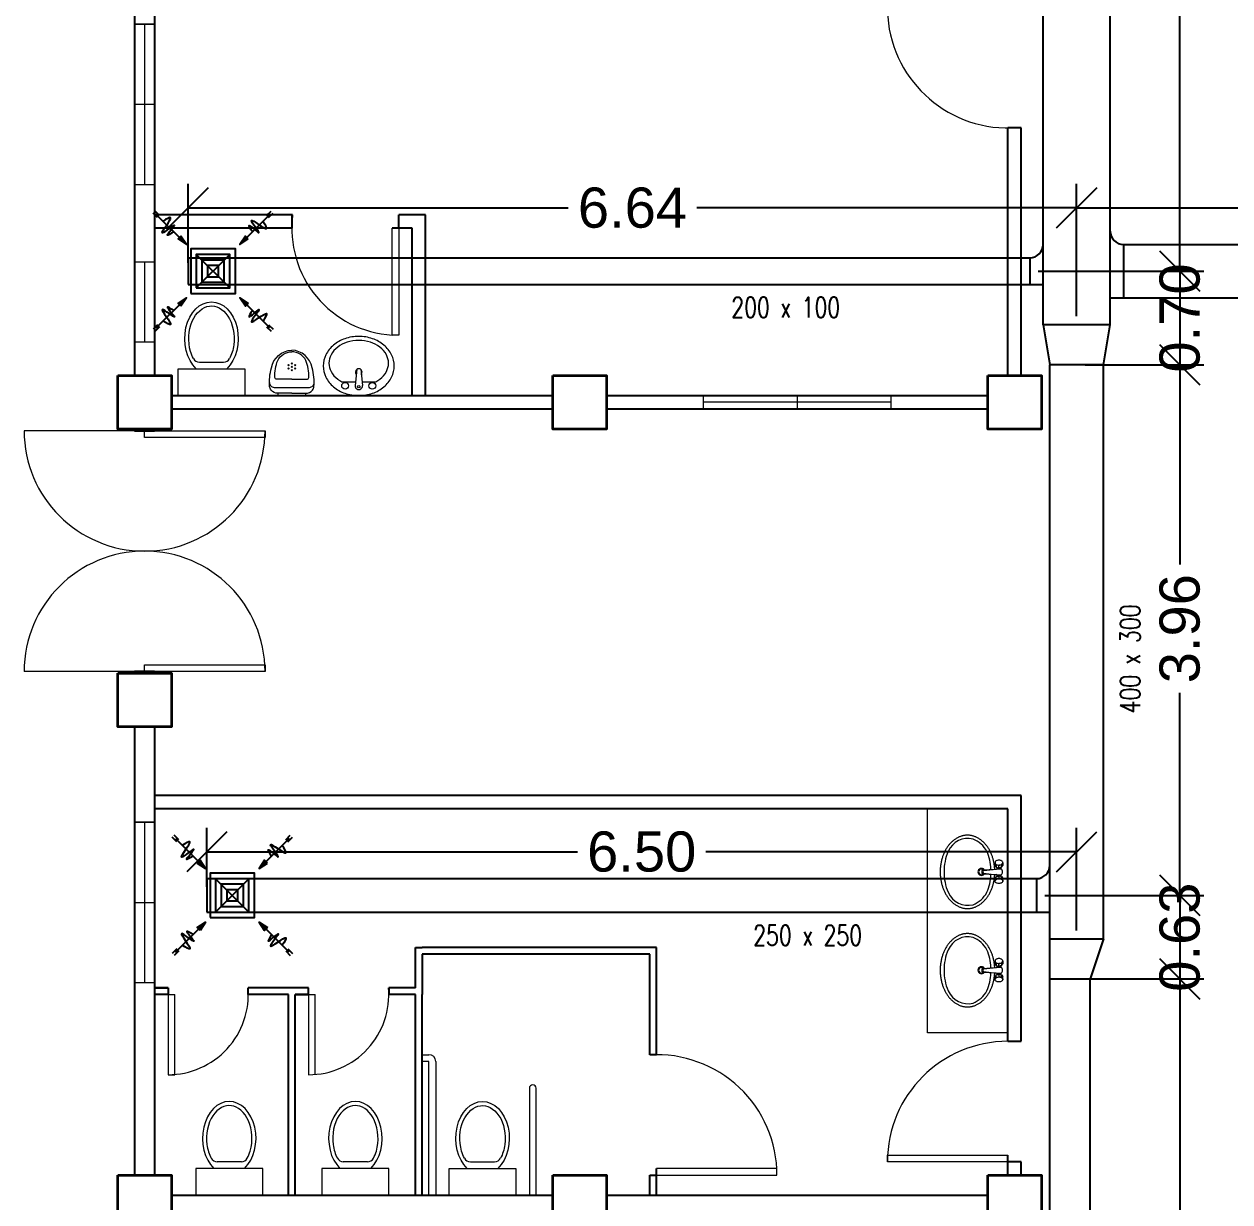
# Model space of a CAD drawing. Header units: millimetres. Extents: x 3 to 434, y 1 to 233.
# Drawn here: x 141.57 to 150.58, y 123.3 to 132.1 of the extents above; entities that cross this region are included whole.
import ezdxf

# ---------------------------------------------------------------- set-up
doc = ezdxf.new("R2010")
doc.units = ezdxf.units.MM
doc.header["$MEASUREMENT"] = 0
doc.linetypes.add('HIDDEN2', pattern=[0.1875, 0.125, -0.0625])
for name, color, linetype in [('AIR', 7, 'Continuous'), ('AIR-00', 8, 'Continuous'), ('AIR-03', 30, 'Continuous'), ('dimen', 7, 'Continuous'), ('ducting label', 7, 'Continuous'), ('exhaust', 1, 'Continuous')]:
    doc.layers.add(name, color=color, linetype=linetype)
doc.styles.add('Arch-Dim', font='simplex.shx', dxfattribs={"width": 0.75})
doc.styles.get("Standard").update_dxf_attribs({"font": 'arial.ttf'})
doc.dimstyles.new('Copy of dimension', dxfattribs={"dimtxt": 0.3, "dimasz": 0.3, "dimexe": 0.18, "dimexo": 0.0625, "dimgap": 0.09, "dimtad": 0, "dimzin": 0, "dimdsep": 46, "dimtxsty": 'Standard', "dimblk": 'OBLIQUE', "dimcen": 0.09, "dimclrd": 256, "dimclre": 256, "dimclrt": 256, "dimadec": 0, "dimazin": 0, "dimtfac": 1, "dimtofl": 0, "dimtmove": 0, "dimatfit": 3, "dimldrblk": 'OBLIQUE', "dimfxl": 1, "dimtolj": 1, "dimtzin": 0, "dimarcsym": 0})

# ---------------------------------------------------------------- blocks, each defined once
blk = doc.blocks.new('GRILL-C-IN')
at = {"layer": 'AIR-00', "ltscale": 3}
for p, q in [((-0.623, 0.601), (-0.674, 0.651)), ((-0.601, 0.623), (-0.651, 0.674)), ((-0.637, 0.637), (-0.3, 0.3)), ((0.637, 0.637), (0.3, 0.3)), ((0.601, 0.623), (0.651, 0.674)), ((0.623, 0.601), (0.674, 0.651)), ((-0.637, -0.637), (-0.3, -0.3)), ((0.637, -0.637), (0.3, -0.3)), ((-0.623, -0.601), (-0.674, -0.651)), ((-0.601, -0.623), (-0.651, -0.674)), ((0.601, -0.623), (0.651, -0.674)), ((0.623, -0.601), (0.674, -0.651))]:
    blk.add_line(p, q, dxfattribs=at)
at = {"layer": 'AIR-00', "color": 50}
for p, q in [((-0.188, 0.187), (0.187, -0.188)), ((0.187, 0.187), (-0.188, -0.188))]:
    blk.add_line(p, q, dxfattribs=at)
at = {"layer": 'AIR-00', "ltscale": 3}
for points in [[(-0.362, 0.393), (-0.393, 0.362), (-0.3, 0.3)], [(0.393, 0.362), (0.362, 0.393), (0.3, 0.3)], [(-0.362, -0.393), (-0.393, -0.362), (-0.3, -0.3)], [(0.393, -0.362), (0.362, -0.393), (0.3, -0.3)]]:
    blk.add_lwpolyline(points, close=True, dxfattribs=at)
at = {"layer": 'AIR-00', "color": 50}
for points in [[(-0.188, -0.188), (0.187, -0.188), (0.187, 0.187), (-0.188, 0.187)], [(-0.125, -0.125), (0.125, -0.125), (0.125, 0.125), (-0.125, 0.125)], [(-0.062, -0.062), (0.062, -0.062), (0.062, 0.062), (-0.062, 0.062)]]:
    blk.add_lwpolyline(points, close=True, dxfattribs=at)
at = {"layer": 'AIR-00', "ltscale": 3}
for points in [[(-0.441, 0.441), (-0.512, 0.404), (-0.432, 0.514), (-0.568, 0.43), (-0.477, 0.6), (-0.561, 0.561)], [(0.441, 0.441), (0.404, 0.512), (0.514, 0.432), (0.43, 0.568), (0.6, 0.477), (0.561, 0.561)], [(-0.441, -0.441), (-0.512, -0.404), (-0.432, -0.514), (-0.568, -0.43), (-0.477, -0.6), (-0.561, -0.561)], [(0.441, -0.441), (0.404, -0.512), (0.514, -0.432), (0.43, -0.568), (0.6, -0.477), (0.561, -0.561)]]:
    blk.add_spline(points, degree=3, dxfattribs=at)
for points in [[(-0.3, 0.3), (-0.362, 0.393), (-0.393, 0.362)], [(0.3, 0.3), (0.393, 0.362), (0.362, 0.393)], [(-0.3, -0.3), (-0.362, -0.393), (-0.393, -0.362)], [(0.3, -0.3), (0.393, -0.362), (0.362, -0.393)]]:
    blk.add_solid(points, dxfattribs=at)
at = {"layer": 'AIR-03', "color": 6}
blk.add_lwpolyline([(-0.25, -0.25), (0.25, -0.25), (0.25, 0.25), (-0.25, 0.25)], close=True, dxfattribs=at)
blk = doc.blocks.new('_Oblique')
at = {"color": 0, "linetype": 'ByBlock', "lineweight": -2}
blk.add_line((-0.5, -0.5), (0.5, 0.5), dxfattribs=at)
blk = doc.blocks.new('*D11')
at = {"layer": 'Defpoints', "color": 0, "transparency": 16777216}
for p in [(149.0846, 140.6448), (149.0846, 130.2501), (150.2056, 130.2501)]:
    blk.add_point(p, dxfattribs=at)
at = {"layer": 'dimen', "lineweight": -2, "transparency": 16777216}
for p, q in [((149.1471, 140.6448), (150.3856, 140.6448)), ((150.2056, 140.6448), (150.2056, 136.0298)), ((150.2056, 130.2501), (150.2056, 134.8651)), ((149.1471, 130.2501), (150.3856, 130.2501))]:
    blk.add_line(p, q, dxfattribs=at)
at = {"layer": 'dimen', "lineweight": -2, "transparency": 16777216, "xscale": 0.3, "yscale": 0.3, "zscale": 0.3}
for p, rotation in [((150.2056, 140.6448), 90), ((150.2056, 130.2501), 270)]:
    blk.add_blockref('_Oblique', p, dxfattribs=dict(at, rotation=rotation))
at = {"layer": 'dimen', "transparency": 16777216, "insert": (150.2056, 135.4474), "char_height": 0.3, "attachment_point": 5, "rotation": 90}
blk.add_mtext('\\A1;10.39', dxfattribs=at)
blk = doc.blocks.new('*D12')
at = {"layer": 'Defpoints', "color": 0, "transparency": 16777216}
for p in [(149.0846, 130.2501), (149.4346, 129.5501), (150.2056, 129.5501)]:
    blk.add_point(p, dxfattribs=at)
at = {"layer": 'dimen', "lineweight": -2, "transparency": 16777216}
for p, q in [((149.1471, 130.2501), (150.3856, 130.2501)), ((150.2056, 130.2501), (150.2056, 129.5501)), ((149.4971, 129.5501), (150.3856, 129.5501))]:
    blk.add_line(p, q, dxfattribs=at)
at = {"layer": 'dimen', "lineweight": -2, "transparency": 16777216, "xscale": 0.3, "yscale": 0.3, "zscale": 0.3}
for p, rotation in [((150.2056, 130.2501), 90), ((150.2056, 129.5501), 270)]:
    blk.add_blockref('_Oblique', p, dxfattribs=dict(at, rotation=rotation))
at = {"layer": 'dimen', "transparency": 16777216, "insert": (150.2056, 129.9001), "char_height": 0.3, "attachment_point": 5, "rotation": 90}
blk.add_mtext('\\A1;0.70', dxfattribs=at)
blk = doc.blocks.new('*D13')
at = {"layer": 'Defpoints', "color": 0, "transparency": 16777216}
for p in [(149.4346, 129.5501), (149.1346, 125.5861), (150.2056, 125.5861)]:
    blk.add_point(p, dxfattribs=at)
at = {"layer": 'dimen', "lineweight": -2, "transparency": 16777216}
for p, q in [((149.4971, 129.5501), (150.3856, 129.5501)), ((150.2056, 129.5501), (150.2056, 128.0579)), ((150.2056, 125.5861), (150.2056, 127.0991)), ((149.1971, 125.5861), (150.3856, 125.5861))]:
    blk.add_line(p, q, dxfattribs=at)
at = {"layer": 'dimen', "lineweight": -2, "transparency": 16777216, "xscale": 0.3, "yscale": 0.3, "zscale": 0.3}
for p, rotation in [((150.2056, 129.5501), 90), ((150.2056, 125.5861), 270)]:
    blk.add_blockref('_Oblique', p, dxfattribs=dict(at, rotation=rotation))
at = {"layer": 'dimen', "transparency": 16777216, "insert": (150.2056, 127.5785), "char_height": 0.3, "attachment_point": 5, "rotation": 90}
blk.add_mtext('\\A1;3.96', dxfattribs=at)
blk = doc.blocks.new('*D14')
at = {"layer": 'Defpoints', "color": 0, "transparency": 16777216}
for p in [(149.1346, 125.5861), (149.3846, 124.9611), (150.2056, 124.9611)]:
    blk.add_point(p, dxfattribs=at)
at = {"layer": 'dimen', "lineweight": -2, "transparency": 16777216}
for p, q in [((149.1971, 125.5861), (150.3856, 125.5861)), ((150.2056, 125.5861), (150.2056, 124.9611)), ((149.4471, 124.9611), (150.3856, 124.9611))]:
    blk.add_line(p, q, dxfattribs=at)
at = {"layer": 'dimen', "lineweight": -2, "transparency": 16777216, "xscale": 0.3, "yscale": 0.3, "zscale": 0.3}
for p, rotation in [((150.2056, 125.5861), 90), ((150.2056, 124.9611), 270)]:
    blk.add_blockref('_Oblique', p, dxfattribs=dict(at, rotation=rotation))
at = {"layer": 'dimen', "transparency": 16777216, "insert": (150.2056, 125.2736), "char_height": 0.3, "attachment_point": 5, "rotation": 90}
blk.add_mtext('\\A1;0.63', dxfattribs=at)
blk = doc.blocks.new('*D15')
at = {"layer": 'Defpoints', "color": 0, "transparency": 16777216}
for p in [(149.3846, 124.9611), (149.1346, 116.3857), (150.2056, 116.3857)]:
    blk.add_point(p, dxfattribs=at)
at = {"layer": 'dimen', "lineweight": -2, "transparency": 16777216}
for p, q in [((149.4471, 124.9611), (150.3856, 124.9611)), ((150.2056, 124.9611), (150.2056, 121.1535)), ((150.2056, 116.3857), (150.2056, 120.1932)), ((149.1971, 116.3857), (150.3856, 116.3857))]:
    blk.add_line(p, q, dxfattribs=at)
at = {"layer": 'dimen', "lineweight": -2, "transparency": 16777216, "xscale": 0.3, "yscale": 0.3, "zscale": 0.3}
for p, rotation in [((150.2056, 124.9611), 90), ((150.2056, 116.3857), 270)]:
    blk.add_blockref('_Oblique', p, dxfattribs=dict(at, rotation=rotation))
at = {"layer": 'dimen', "transparency": 16777216, "insert": (150.2056, 120.6734), "char_height": 0.3, "attachment_point": 5, "rotation": 90}
blk.add_mtext('\\A1;8.58', dxfattribs=at)
blk = doc.blocks.new('*D23')
at = {"layer": 'Defpoints', "color": 0, "transparency": 16777216}
for p in [(142.9355, 125.9115), (142.9355, 125.5861), (149.4346, 125.2611)]:
    blk.add_point(p, dxfattribs=at)
at = {"layer": 'dimen', "lineweight": -2, "transparency": 16777216}
for p, q in [((142.9355, 125.6486), (142.9355, 126.0915)), ((149.4346, 125.3236), (149.4346, 126.0915)), ((142.9355, 125.9115), (145.7051, 125.9115)), ((149.4346, 125.9115), (146.665, 125.9115))]:
    blk.add_line(p, q, dxfattribs=at)
at = {"layer": 'dimen', "lineweight": -2, "transparency": 16777216, "xscale": 0.3, "yscale": 0.3, "zscale": 0.3, "rotation": 180}
blk.add_blockref('_Oblique', (142.9355, 125.9115), dxfattribs=at)
at = {"layer": 'dimen', "lineweight": -2, "transparency": 16777216, "xscale": 0.3, "yscale": 0.3, "zscale": 0.3}
blk.add_blockref('_Oblique', (149.4346, 125.9115), dxfattribs=at)
at = {"layer": 'dimen', "transparency": 16777216, "insert": (146.185, 125.9115), "char_height": 0.3, "attachment_point": 5}
blk.add_mtext('\\A1;6.50', dxfattribs=at)
blk = doc.blocks.new('*D24')
at = {"layer": 'Defpoints', "color": 0, "transparency": 16777216}
for p in [(142.7971, 130.7227), (142.7971, 130.2501), (149.4346, 129.8501)]:
    blk.add_point(p, dxfattribs=at)
at = {"layer": 'dimen', "lineweight": -2, "transparency": 16777216}
for p, q in [((142.7971, 130.3126), (142.7971, 130.9027)), ((149.4346, 129.9126), (149.4346, 130.9027)), ((142.7971, 130.7227), (145.636, 130.7227)), ((149.4346, 130.7227), (146.5957, 130.7227))]:
    blk.add_line(p, q, dxfattribs=at)
at = {"layer": 'dimen', "lineweight": -2, "transparency": 16777216, "xscale": 0.3, "yscale": 0.3, "zscale": 0.3, "rotation": 180}
blk.add_blockref('_Oblique', (142.7971, 130.7227), dxfattribs=at)
at = {"layer": 'dimen', "lineweight": -2, "transparency": 16777216, "xscale": 0.3, "yscale": 0.3, "zscale": 0.3}
blk.add_blockref('_Oblique', (149.4346, 130.7227), dxfattribs=at)
at = {"layer": 'dimen', "transparency": 16777216, "insert": (146.1159, 130.7227), "char_height": 0.3, "attachment_point": 5}
blk.add_mtext('\\A1;6.64', dxfattribs=at)
blk = doc.blocks.new('*D25')
at = {"layer": 'Defpoints', "color": 0, "transparency": 16777216}
for p in [(167.0935, 130.7227), (167.0935, 130.5501), (149.4346, 129.8501)]:
    blk.add_point(p, dxfattribs=at)
at = {"layer": 'dimen', "lineweight": -2, "transparency": 16777216}
for p, q in [((149.4346, 129.9126), (149.4346, 130.9027)), ((167.0935, 130.6126), (167.0935, 130.9027)), ((149.4346, 130.7227), (157.6821, 130.7227)), ((167.0935, 130.7227), (158.846, 130.7227))]:
    blk.add_line(p, q, dxfattribs=at)
at = {"layer": 'dimen', "lineweight": -2, "transparency": 16777216, "xscale": 0.3, "yscale": 0.3, "zscale": 0.3, "rotation": 180}
blk.add_blockref('_Oblique', (149.4346, 130.7227), dxfattribs=at)
at = {"layer": 'dimen', "lineweight": -2, "transparency": 16777216, "xscale": 0.3, "yscale": 0.3, "zscale": 0.3}
blk.add_blockref('_Oblique', (167.0935, 130.7227), dxfattribs=at)
at = {"layer": 'dimen', "transparency": 16777216, "insert": (158.264, 130.7227), "char_height": 0.3, "attachment_point": 5}
blk.add_mtext('\\A1;17.66', dxfattribs=at)

msp = doc.modelspace()

# ---------------------------------------------------------------- linework, layer by layer
at = {"color": 8, "lineweight": 25}
for p, q in [((142.3958, 135.0706), (142.3958, 129.4706)), ((142.5458, 135.0706), (142.5458, 129.4706)), ((148.9208, 129.4706), (148.9208, 131.3206)), ((149.0208, 131.3206), (148.9208, 131.3206)), ((149.0208, 129.4706), (149.0208, 131.3206)), ((143.5771, 130.6706), (142.5458, 130.6706)), ((143.5708, 130.6706), (143.5708, 130.5706)), ((144.5696, 130.6706), (144.3708, 130.6706)), ((144.3708, 130.5706), (144.3708, 130.6706)), ((144.5708, 129.3206), (144.5696, 130.6706)), ((143.5708, 130.5706), (142.5458, 130.5706)), ((144.4708, 130.5706), (144.3208, 130.5706)), ((144.4708, 130.5706), (144.3708, 130.5706)), ((144.4708, 129.3206), (144.4708, 130.5706)), ((142.6708, 129.3206), (145.5208, 129.3206)), ((145.9208, 129.3206), (148.7708, 129.3206)), ((142.6708, 129.2206), (145.5208, 129.2206)), ((145.9208, 129.2206), (148.7708, 129.2206)), ((142.3958, 129.0706), (142.3958, 129.0581)), ((142.3958, 129.0581), (142.5458, 129.0581)), ((142.5458, 129.0706), (142.5458, 129.0581)), ((142.5458, 127.2581), (142.3958, 127.2581)), ((142.3958, 127.2456), (142.3958, 127.2581)), ((142.5458, 127.2456), (142.5458, 127.2581)), ((142.3958, 126.8456), (142.3958, 123.4956)), ((142.5458, 126.8456), (142.3958, 126.8456)), ((142.5458, 126.8456), (142.5458, 123.4956)), ((149.0208, 126.3331), (142.5458, 126.3331)), ((149.0208, 124.4956), (149.0208, 126.3331)), ((148.9208, 126.2331), (142.5458, 126.2331)), ((148.9208, 124.4956), (148.9208, 126.2331)), ((144.4958, 124.8956), (144.4958, 125.1956)), ((144.4958, 125.1956), (144.5458, 125.1956)), ((146.2958, 125.1956), (144.5458, 125.1956)), ((146.2458, 125.1456), (144.5458, 125.1456)), ((144.5458, 125.1456), (144.5458, 124.8456)), ((146.2458, 124.3942), (146.2458, 125.1456)), ((146.2958, 124.3956), (146.2958, 125.1956)), ((142.6458, 124.8956), (142.5458, 124.8956)), ((142.5458, 124.8956), (142.6458, 124.8956)), ((142.6458, 124.8956), (142.6458, 124.8456)), ((143.5458, 124.8956), (143.2458, 124.8956)), ((143.2458, 124.8456), (143.2458, 124.8956)), ((143.6958, 124.8956), (143.5458, 124.8956)), ((143.6958, 124.8456), (143.6958, 124.8956)), ((144.4958, 124.8956), (144.2958, 124.8956)), ((144.2958, 124.8956), (144.2958, 124.8456)), ((142.6458, 124.8456), (142.5458, 124.8456)), ((143.5458, 124.8456), (143.2437, 124.8456)), ((143.5458, 123.3456), (143.5458, 124.8456)), ((143.5958, 123.3456), (143.5958, 124.8456)), ((143.6958, 124.8456), (143.5958, 124.8456)), ((143.5958, 124.8456), (143.6958, 124.8456)), ((144.4958, 124.8456), (144.2958, 124.8456)), ((144.4958, 123.3456), (144.4958, 124.8456)), ((144.5458, 123.3456), (144.5458, 124.8456)), ((148.9208, 124.4956), (149.0208, 124.4956)), ((146.2958, 124.3956), (146.2458, 124.3956)), ((148.9208, 123.4956), (148.9208, 123.6456)), ((146.2958, 123.3456), (146.2958, 123.5456)), ((149.0208, 123.5956), (148.9208, 123.5956)), ((149.0208, 123.4956), (149.0208, 123.5956)), ((146.2458, 123.3456), (146.2458, 123.4956)), ((146.2458, 123.4956), (146.2958, 123.4956)), ((142.6708, 123.3456), (145.5208, 123.3456)), ((143.5958, 123.3456), (144.4958, 123.3456)), ((143.5958, 123.3456), (144.4958, 123.3456)), ((145.9208, 123.3456), (148.7708, 123.3456))]:
    msp.add_line(p, q, dxfattribs=at)
at = {"color": 8, "lineweight": 9}
for p, q in [((142.5458, 132.0956), (142.3958, 132.0956)), ((142.4708, 132.0956), (142.4708, 130.8956)), ((142.5458, 131.4956), (142.5458, 132.0956)), ((142.5458, 131.4956), (142.3958, 131.4956)), ((142.5458, 131.4956), (142.5458, 130.8956)), ((142.5458, 130.8956), (142.3958, 130.8956)), ((142.3958, 129.7206), (142.3958, 130.3206)), ((142.3958, 130.3206), (142.5458, 130.3206)), ((142.4708, 130.3206), (142.4708, 129.7206)), ((142.5458, 129.7206), (142.3958, 129.7206)), ((142.8802, 129.5706), (143.0612, 129.5706)), ((142.7208, 129.3206), (142.7208, 129.5206)), ((142.7208, 129.5206), (143.2208, 129.5206)), ((143.2208, 129.5206), (143.2208, 129.3206)), ((144.0563, 129.5184), (144.043, 129.3966)), ((144.0853, 129.5184), (144.0986, 129.3966)), ((143.4388, 129.3819), (143.7028, 129.3819)), ((143.2208, 129.3206), (142.7208, 129.3206)), ((146.6458, 129.2206), (146.6458, 129.3206)), ((147.3458, 129.3206), (148.0458, 129.3206)), ((147.3458, 129.3206), (147.3458, 129.2206)), ((148.0458, 129.3206), (148.0458, 129.2206)), ((148.0458, 129.2706), (146.6458, 129.2706)), ((148.0458, 129.2206), (146.6458, 129.2206)), ((142.5458, 126.1331), (142.3958, 126.1331)), ((142.4708, 126.1331), (142.4708, 124.9331)), ((148.7387, 125.7714), (148.7294, 125.7756)), ((148.7299, 125.7758), (148.8297, 125.7819)), ((148.7394, 125.7716), (148.8351, 125.7825)), ((148.8246, 125.8302), (148.8246, 125.8089)), ((148.8331, 125.8144), (148.8246, 125.8271)), ((148.8331, 125.7962), (148.8246, 125.8089)), ((148.8331, 125.8144), (148.8536, 125.8107)), ((148.8331, 125.8144), (148.8331, 125.7962)), ((148.8331, 125.7962), (148.8536, 125.7925)), ((148.8351, 125.7825), (148.8706, 125.7838)), ((148.8396, 125.7933), (148.8396, 125.7898)), ((148.8741, 125.8144), (148.8536, 125.8107)), ((148.8536, 125.7925), (148.8536, 125.8107)), ((148.8741, 125.7962), (148.8536, 125.7925)), ((148.8676, 125.7933), (148.8676, 125.7898)), ((148.8741, 125.8144), (148.8826, 125.8271)), ((148.8741, 125.8144), (148.8741, 125.7962)), ((148.8741, 125.7962), (148.8826, 125.8089)), ((148.8826, 125.8302), (148.8826, 125.8089)), ((148.7387, 125.7516), (148.7294, 125.7474)), ((148.7299, 125.7472), (148.8297, 125.7411)), ((148.7394, 125.7514), (148.8351, 125.7405)), ((148.8331, 125.7268), (148.8246, 125.7141)), ((148.8246, 125.6928), (148.8246, 125.7141)), ((148.8331, 125.7086), (148.8246, 125.6959)), ((148.8331, 125.7268), (148.8536, 125.7305)), ((148.8331, 125.7086), (148.8331, 125.7268)), ((148.8331, 125.7086), (148.8536, 125.7123)), ((148.8351, 125.7405), (148.8706, 125.7392)), ((148.8396, 125.7297), (148.8396, 125.7332)), ((148.8536, 125.7305), (148.8536, 125.7123)), ((148.8741, 125.7268), (148.8536, 125.7305)), ((148.8741, 125.7086), (148.8536, 125.7123)), ((148.8676, 125.7297), (148.8676, 125.7332)), ((148.8741, 125.7268), (148.8826, 125.7141)), ((148.8741, 125.7086), (148.8741, 125.7268)), ((148.8741, 125.7086), (148.8826, 125.6959)), ((148.8826, 125.6928), (148.8826, 125.7141)), ((142.3958, 125.5331), (142.5458, 125.5331)), ((148.7299, 125.0407), (148.8297, 125.0468)), ((148.7394, 125.0365), (148.8351, 125.0474)), ((148.8246, 125.0951), (148.8246, 125.0739)), ((148.8331, 125.0793), (148.8246, 125.092)), ((148.8331, 125.0612), (148.8246, 125.0739)), ((148.8331, 125.0793), (148.8536, 125.0756)), ((148.8331, 125.0793), (148.8331, 125.0612)), ((148.8331, 125.0612), (148.8536, 125.0574)), ((148.8351, 125.0474), (148.8706, 125.0487)), ((148.8396, 125.0582), (148.8396, 125.0547)), ((148.8741, 125.0793), (148.8536, 125.0756)), ((148.8536, 125.0574), (148.8536, 125.0756)), ((148.8741, 125.0612), (148.8536, 125.0574)), ((148.8676, 125.0582), (148.8676, 125.0547)), ((148.8741, 125.0793), (148.8826, 125.092)), ((148.8741, 125.0793), (148.8741, 125.0612)), ((148.8741, 125.0612), (148.8826, 125.0739)), ((148.8826, 125.0951), (148.8826, 125.0739)), ((148.7387, 125.0363), (148.7294, 125.0405)), ((148.7387, 125.0166), (148.7294, 125.0123)), ((148.7299, 125.0122), (148.8297, 125.006)), ((148.7394, 125.0163), (148.8351, 125.0054)), ((148.8331, 124.9917), (148.8246, 124.979)), ((148.8246, 124.9577), (148.8246, 124.979)), ((148.8331, 124.9735), (148.8246, 124.9608)), ((148.8331, 124.9917), (148.8536, 124.9954)), ((148.8331, 124.9735), (148.8331, 124.9917)), ((148.8331, 124.9735), (148.8536, 124.9772)), ((148.8351, 125.0054), (148.8706, 125.0042)), ((148.8396, 124.9947), (148.8396, 124.9981)), ((148.8536, 124.9954), (148.8536, 124.9772)), ((148.8741, 124.9917), (148.8536, 124.9954)), ((148.8741, 124.9735), (148.8536, 124.9772)), ((148.8676, 124.9947), (148.8676, 124.9981)), ((148.8741, 124.9735), (148.8741, 124.9917)), ((148.8741, 124.9917), (148.8826, 124.979)), ((148.8741, 124.9735), (148.8826, 124.9608)), ((148.8826, 124.9577), (148.8826, 124.979)), ((142.5458, 124.9331), (142.3958, 124.9331)), ((144.5458, 124.3456), (144.5458, 124.3956)), ((144.5458, 124.3956), (144.5958, 124.3956)), ((144.5958, 124.3456), (144.5458, 124.3456)), ((144.5958, 124.0456), (144.5958, 124.3456)), ((144.6458, 124.3456), (144.6458, 123.3456)), ((145.3458, 124.1456), (145.3458, 123.3456)), ((145.3958, 124.0456), (145.3958, 124.1456)), ((144.5958, 123.3456), (144.5958, 124.0456)), ((145.3958, 123.3456), (145.3958, 124.0456)), ((142.8534, 123.5456), (142.8534, 123.3456)), ((143.3534, 123.5456), (142.8534, 123.5456)), ((143.194, 123.5956), (143.013, 123.5956)), ((143.3534, 123.3456), (143.3534, 123.5456)), ((143.7958, 123.5456), (143.7958, 123.3456)), ((144.2958, 123.5456), (143.7958, 123.5456)), ((144.1364, 123.5956), (143.9554, 123.5956)), ((144.2958, 123.3456), (144.2958, 123.5456)), ((144.7458, 123.3456), (144.7458, 123.5456)), ((144.7458, 123.5456), (145.2458, 123.5456)), ((144.9052, 123.5956), (145.0862, 123.5956)), ((145.2458, 123.5456), (145.2458, 123.3456)), ((142.8534, 123.3456), (143.3534, 123.3456)), ((143.7958, 123.3456), (144.2958, 123.3456)), ((144.5458, 123.3456), (144.5958, 123.3456)), ((145.2458, 123.3456), (144.7458, 123.3456)), ((145.3458, 123.3456), (145.3958, 123.3456))]:
    msp.add_line(p, q, dxfattribs=at)
at = {"color": 8, "lineweight": -2}
for p, q in [((143.5771, 130.6706), (143.5708, 130.6706)), ((145.9208, 123.3456), (146.2458, 123.3456))]:
    msp.add_line(p, q, dxfattribs=at)
at = {"color": 8, "lineweight": 13}
for p, q in [((144.3208, 129.7706), (144.3208, 130.5706)), ((144.3708, 130.5706), (144.3708, 129.7706)), ((144.3708, 129.7706), (144.3208, 129.7706)), ((142.4708, 129.0581), (141.5708, 129.0581)), ((142.4708, 129.0581), (143.3708, 129.0581)), ((142.4708, 129.0081), (142.4708, 129.0581)), ((143.3708, 129.0081), (142.4708, 129.0081)), ((143.3708, 129.0581), (143.3708, 129.0081)), ((142.4708, 127.3081), (143.3708, 127.3081)), ((142.4708, 127.2581), (142.4708, 127.3081)), ((143.3708, 127.3081), (143.3708, 127.2581)), ((142.4708, 127.2581), (141.5708, 127.2581)), ((143.3708, 127.2581), (142.4708, 127.2581)), ((142.6458, 124.8456), (142.6458, 124.2456)), ((142.6458, 124.8456), (142.6958, 124.8456)), ((142.6958, 124.2456), (142.6958, 124.8456)), ((143.2437, 124.8456), (143.2458, 124.8456)), ((143.6958, 124.8456), (143.6958, 124.2456)), ((143.6958, 124.8456), (143.7458, 124.8456)), ((143.7458, 124.2456), (143.7458, 124.8456)), ((142.6458, 124.2456), (142.6958, 124.2456)), ((148.0208, 123.6456), (148.9208, 123.6456)), ((148.0208, 123.5956), (148.0208, 123.6456)), ((146.2958, 123.4956), (146.2958, 123.5456)), ((147.1958, 123.5456), (146.2958, 123.5456)), ((147.1958, 123.4956), (147.1958, 123.5456)), ((148.9208, 123.5956), (148.0208, 123.5956)), ((146.2958, 123.4956), (147.1958, 123.4956))]:
    msp.add_line(p, q, dxfattribs=at)
at = {"color": 8, "lineweight": 9}
for points in [[(142.3958, 132.0956), (142.5458, 132.0956), (142.5458, 130.8956), (142.3958, 130.8956)], [(142.3958, 130.3206), (142.5458, 130.3206), (142.5458, 129.7206), (142.3958, 129.7206)], [(146.6458, 129.3206), (148.0458, 129.3206), (148.0458, 129.2206), (146.6458, 129.2206)], [(142.3958, 126.1331), (142.5458, 126.1331), (142.5458, 124.9331), (142.3958, 124.9331)]]:
    msp.add_lwpolyline(points, close=True, dxfattribs=at)
for points in [[(144.3358, 129.5416, 0.11576), (144.3164, 129.624, 0.104047), (144.2582, 129.6978, 0.090875), (144.1743, 129.7452, 0.083344), (144.0708, 129.7626, 0.083344), (143.9673, 129.7452, 0.090875), (143.8834, 129.6978, 0.104047), (143.8251, 129.624, 0.11576), (143.8058, 129.5416, 0.11576), (143.8251, 129.4591, 0.104047), (143.8834, 129.3853, 0.090875), (143.9673, 129.3379, 0.083344), (144.0708, 129.3206, 0.083344), (144.1743, 129.3379, 0.090875), (144.2582, 129.3853, 0.104047), (144.3164, 129.4591, 0.11576)], [(148.8246, 125.8302, 0.145837), (148.8265, 125.8237, 0.107165), (148.8331, 125.8172, 0.077149), (148.842, 125.8133, 0.064217), (148.8536, 125.8119, 0.064217), (148.8652, 125.8133, 0.077149), (148.8741, 125.8172, 0.107165), (148.8806, 125.8237, 0.145837), (148.8826, 125.8302, 0.145837), (148.8806, 125.8368, 0.107165), (148.8741, 125.8432, 0.077149), (148.8652, 125.8471, 0.064217), (148.8536, 125.8486, 0.064217), (148.842, 125.8471, 0.077149), (148.8331, 125.8432, 0.107165), (148.8265, 125.8368, 0.145837)], [(148.8246, 125.6928, -0.145837), (148.8265, 125.6993, -0.107165), (148.8331, 125.7058, -0.077149), (148.842, 125.7097, -0.064217), (148.8536, 125.7112, -0.064217), (148.8652, 125.7097, -0.077149), (148.8741, 125.7058, -0.107165), (148.8806, 125.6993, -0.145837), (148.8826, 125.6928, -0.145837), (148.8806, 125.6863, -0.107165), (148.8741, 125.6798, -0.077149), (148.8652, 125.6759, -0.064217), (148.8536, 125.6744, -0.064217), (148.842, 125.6759, -0.077149), (148.8331, 125.6798, -0.107165), (148.8265, 125.6863, -0.145837)], [(148.8246, 125.0951, 0.145837), (148.8265, 125.0886, 0.107165), (148.8331, 125.0821, 0.077149), (148.842, 125.0783, 0.064217), (148.8536, 125.0768, 0.064217), (148.8652, 125.0783, 0.077149), (148.8741, 125.0821, 0.107165), (148.8806, 125.0886, 0.145837), (148.8826, 125.0951, 0.145837), (148.8806, 125.1017, 0.107165), (148.8741, 125.1081, 0.077149), (148.8652, 125.112, 0.064217), (148.8536, 125.1135, 0.064217), (148.842, 125.112, 0.077149), (148.8331, 125.1081, 0.107165), (148.8265, 125.1017, 0.145837)], [(148.8246, 124.9577, -0.145837), (148.8265, 124.9642, -0.107165), (148.8331, 124.9707, -0.077149), (148.842, 124.9746, -0.064217), (148.8536, 124.9761, -0.064217), (148.8652, 124.9746, -0.077149), (148.8741, 124.9707, -0.107165), (148.8806, 124.9642, -0.145837), (148.8826, 124.9577, -0.145837), (148.8806, 124.9512, -0.107165), (148.8741, 124.9447, -0.077149), (148.8652, 124.9408, -0.064217), (148.8536, 124.9393, -0.064217), (148.842, 124.9408, -0.077149), (148.8331, 124.9447, -0.107165), (148.8265, 124.9512, -0.145837)]]:
    msp.add_lwpolyline(points, format="xyb", close=True, dxfattribs=at)
for points in [[(144.2933, 129.5626, 0.124838), (144.2774, 129.6251, 0.105788), (144.2281, 129.6828, 0.086697), (144.1584, 129.719, 0.076776), (144.0708, 129.7326, 0.076776), (143.9832, 129.719, 0.086697), (143.9135, 129.6828, 0.105788), (143.8642, 129.6251, 0.124838), (143.8483, 129.5626, 0.124838), (143.8642, 129.5, 0.105788), (143.9135, 129.4424, 0.040067), (143.9442, 129.4226), (144.0464, 129.4226, 0.040067)], [(143.4673, 129.3381, -0.232594), (143.4159, 129.362, -0.150533), (143.405, 129.3893, -0.085973), (143.4182, 129.5276, -0.343308), (143.5708, 129.6606)], [(143.5708, 129.4419), (143.4595, 129.4419, -0.398633), (143.4445, 129.4561, -0.107696), (143.4656, 129.5836, -0.267529), (143.5708, 129.648)], [(143.6743, 129.3381, 0.232594), (143.7256, 129.362, 0.150533), (143.7366, 129.3893, 0.085973), (143.7234, 129.5276, 0.343308), (143.5708, 129.6606)], [(143.5708, 129.4419), (143.6821, 129.4419, 0.398633), (143.697, 129.4561, 0.107696), (143.676, 129.5836, 0.267529), (143.5708, 129.648)], [(144.0952, 129.4226), (144.1974, 129.4226, 0.040067), (144.2281, 129.4424, 0.105788), (144.2774, 129.5, 0.124838), (144.2933, 129.5626, 0.124838)], [(148.8382, 125.7953, 0.035268), (148.8387, 125.7945, 0.107165), (148.8423, 125.7909, 0.077149), (148.8472, 125.7888, 0.064217), (148.8536, 125.788, 0.064217)], [(148.8397, 125.795, 0.046803), (148.8416, 125.7936, 0.077149), (148.8468, 125.7913, 0.064217), (148.8536, 125.7904, 0.064217), (148.8604, 125.7913, 0.077149), (148.8656, 125.7936, 0.046803), (148.8675, 125.795, 0.145837)], [(148.84, 125.7928, 0.047218), (148.8405, 125.7918, 0.107177), (148.8437, 125.7886, 0.077931), (148.848, 125.7867, 0.065152), (148.8536, 125.786, 0.065152), (148.8592, 125.7867, 0.077931), (148.8635, 125.7886, 0.107177), (148.8666, 125.7918, 0.047218), (148.8672, 125.7928, 0.144081)], [(148.8536, 125.788, 0.064217), (148.86, 125.7888, 0.077149), (148.8649, 125.7909, 0.107165), (148.8685, 125.7945, 0.035268), (148.869, 125.7953, 0.145837)], [(148.8382, 125.7277, -0.035268), (148.8387, 125.7285, -0.107165), (148.8423, 125.7321, -0.077149), (148.8472, 125.7342, -0.064217), (148.8536, 125.735, -0.064217)], [(148.8397, 125.728, -0.046803), (148.8416, 125.7294, -0.077149), (148.8468, 125.7317, -0.064217), (148.8536, 125.7326, -0.064217), (148.8604, 125.7317, -0.077149), (148.8656, 125.7294, -0.046803), (148.8675, 125.728, -0.145837)], [(148.84, 125.7302, -0.047218), (148.8405, 125.7312, -0.107177), (148.8437, 125.7344, -0.077931), (148.848, 125.7363, -0.065152), (148.8536, 125.737, -0.065152), (148.8592, 125.7363, -0.077931), (148.8635, 125.7344, -0.107177), (148.8666, 125.7312, -0.047218), (148.8672, 125.7302, -0.144081)], [(148.8536, 125.735, -0.064217), (148.86, 125.7342, -0.077149), (148.8649, 125.7321, -0.107165), (148.8685, 125.7285, -0.035268), (148.869, 125.7277, -0.145837)], [(148.8382, 125.0602, 0.035268), (148.8387, 125.0594, 0.107165), (148.8423, 125.0559, 0.077149), (148.8472, 125.0537, 0.064217), (148.8536, 125.0529, 0.064217)], [(148.8397, 125.06, 0.046803), (148.8416, 125.0585, 0.077149), (148.8468, 125.0562, 0.064217), (148.8536, 125.0553, 0.064217), (148.8604, 125.0562, 0.077149), (148.8656, 125.0585, 0.046803), (148.8675, 125.06, 0.145837)], [(148.84, 125.0577, 0.047218), (148.8405, 125.0567, 0.107177), (148.8437, 125.0536, 0.077931), (148.848, 125.0516, 0.065152), (148.8536, 125.0509, 0.065152), (148.8592, 125.0516, 0.077931), (148.8635, 125.0536, 0.107177), (148.8666, 125.0567, 0.047218), (148.8672, 125.0577, 0.144081)], [(148.8536, 125.0529, 0.064217), (148.86, 125.0537, 0.077149), (148.8649, 125.0559, 0.107165), (148.8685, 125.0594, 0.035268), (148.869, 125.0602, 0.145837)], [(148.8382, 124.9926, -0.035268), (148.8387, 124.9934, -0.107165), (148.8423, 124.997, -0.077149), (148.8472, 124.9991, -0.064217), (148.8536, 125, -0.064217)], [(148.8397, 124.9929, -0.046803), (148.8416, 124.9943, -0.077149), (148.8468, 124.9966, -0.064217), (148.8536, 124.9975, -0.064217), (148.8604, 124.9966, -0.077149), (148.8656, 124.9943, -0.046803), (148.8675, 124.9929, -0.145837)], [(148.84, 124.9951, -0.047218), (148.8405, 124.9961, -0.107177), (148.8437, 124.9993, -0.077931), (148.848, 125.0012, -0.065152), (148.8536, 125.0019, -0.065152), (148.8592, 125.0012, -0.077931), (148.8635, 124.9993, -0.107177), (148.8666, 124.9961, -0.047218), (148.8672, 124.9951, -0.144081)], [(148.8536, 125, -0.064217), (148.86, 124.9991, -0.077149), (148.8649, 124.997, -0.107165), (148.8685, 124.9934, -0.035268), (148.869, 124.9926, -0.145837)]]:
    msp.add_lwpolyline(points, format="xyb", dxfattribs=at)
at = {"color": 8, "lineweight": 35}
for points in [[(142.2708, 129.4706), (142.6708, 129.4706), (142.6708, 129.0706), (142.2708, 129.0706)], [(145.5208, 129.4706), (145.9208, 129.4706), (145.9208, 129.0706), (145.5208, 129.0706)], [(148.7708, 129.4706), (149.1708, 129.4706), (149.1708, 129.0706), (148.7708, 129.0706)], [(142.2708, 127.2456), (142.6708, 127.2456), (142.6708, 126.8456), (142.2708, 126.8456)], [(142.2708, 123.4956), (142.6708, 123.4956), (142.6708, 123.0956), (142.2708, 123.0956)], [(145.5208, 123.4956), (145.9208, 123.4956), (145.9208, 123.0956), (145.5208, 123.0956)], [(148.7708, 123.4956), (149.1708, 123.4956), (149.1708, 123.0956), (148.7708, 123.0956)]]:
    msp.add_lwpolyline(points, close=True, dxfattribs=at)
at = {"color": 8, "lineweight": 9}
for points in [[(143.5708, 129.3381), (143.4673, 129.3381)], [(143.4673, 129.3381), (143.4673, 129.3206), (143.5708, 129.3206)], [(143.5708, 129.3381), (143.6743, 129.3381)], [(143.6743, 129.3381), (143.6743, 129.3206), (143.5708, 129.3206)]]:
    msp.add_lwpolyline(points, dxfattribs=at)
at = {"color": 8, "lineweight": 9, "ltscale": 0.4}
msp.add_lwpolyline([(148.9208, 126.2331), (148.9208, 124.5579), (148.3208, 124.5579), (148.3208, 126.2331)], close=True, dxfattribs=at)
at = {"color": 8, "lineweight": 9}
for centre, radius in [((143.5458, 129.5475), 0.004), ((143.5708, 129.56), 0.004), ((143.5958, 129.5475), 0.004), ((143.5458, 129.5225), 0.004), ((143.5708, 129.535), 0.004), ((143.5708, 129.51), 0.004), ((143.5958, 129.5225), 0.004), ((143.9692, 129.3936), 0.0255), ((144.0708, 129.3871), 0.0095), ((144.1724, 129.3936), 0.0255)]:
    msp.add_circle(centre, radius, dxfattribs=at)
at = {"color": 8, "lineweight": 13}
for centre, radius, start, end in [((148.9208, 132.2206), 0.9003, 181.59114, 271.59114), ((144.3708, 130.5706), 0.8, 172.81924, 266.41668), ((142.4708, 129.0581), 0.9, 180, 0), ((142.4708, 127.2581), 0.9, 0, 180), ((142.6458, 124.8456), 0.6, 270, 4.78019), ((143.6958, 124.8456), 0.6, 270, 4.78019), ((148.9208, 123.5956), 0.9, 90, 180), ((146.2958, 123.4956), 0.9, 0, 93.18474)]:
    msp.add_arc(centre, radius, start, end, dxfattribs=at)
at = {"color": 8, "lineweight": 9}
for centre, radius, start, end in [((142.8802, 129.6206), 0.05, 208.15006, 270), ((143.0612, 129.6206), 0.05, 270, 331.99164), ((144.0708, 129.4955), 0.025, 126.30681, 221.20218), ((144.0708, 129.4248), 0.0948, 81.20259, 98.79741), ((144.0708, 129.4955), 0.025, 71.37929, 108.62071), ((144.0708, 129.4955), 0.025, 318.79782, 53.69319), ((143.4388, 129.4169), 0.035, 177.32234, 270), ((143.7028, 129.4169), 0.035, 270, 2.67766), ((144.0708, 129.3936), 0.028, 173.75449, 6.24551), ((148.6221, 125.8514), 0.1602, 76.08964, 156.86056), ((148.5835, 125.8168), 0.2052, 28.39676, 67.90902), ((148.8089, 125.7676), 0.3649, 156.28427, 180.96432), ((148.4299, 125.7676), 0.3649, 2.44326, 23.71573), ((148.8089, 125.7554), 0.3649, 179.03568, 203.71573), ((148.7238, 125.7615), 0.0263, 37.88698, 321.83592), ((148.7238, 125.7615), 0.0213, 46.69812, 313.06766), ((148.7535, 125.7615), 0.028, 150.61211, 209.38789), ((148.7299, 125.7748), 0.001, 93.51588, 150.61211), ((148.7494, 125.7615), 0.0147, 140.28134, 219.71866), ((148.7396, 125.7696), 0.002, 96.51755, 140.28134), ((148.832, 125.7898), 0.00756, 276.51755, 0), ((148.8751, 125.7898), 0.00756, 180, 232.68158), ((148.8536, 125.7615), 0.028, 307.31842, 52.68158), ((148.7299, 125.7482), 0.001, 209.38789, 266.48412), ((148.7396, 125.7534), 0.002, 219.71866, 263.48245), ((148.4299, 125.7554), 0.3649, 336.28427, 357.55674), ((148.832, 125.7332), 0.00756, 0, 83.48245), ((148.8751, 125.7332), 0.00756, 127.31842, 180), ((148.6221, 125.6716), 0.1602, 203.13944, 283.91036), ((148.5835, 125.7062), 0.2052, 292.09098, 331.60324), ((148.6221, 125.1164), 0.1602, 76.08964, 156.86056), ((148.5835, 125.0817), 0.2052, 28.39676, 67.90902), ((148.8089, 125.0326), 0.3649, 156.28427, 180.96432), ((148.4299, 125.0326), 0.3649, 2.44326, 23.71573), ((148.7238, 125.0264), 0.0263, 38.16408, 322.11302), ((148.7238, 125.0264), 0.0213, 46.93234, 313.30188), ((148.7299, 125.0397), 0.001, 93.51588, 150.61211), ((148.832, 125.0547), 0.00756, 276.51755, 0), ((148.8751, 125.0547), 0.00756, 180, 232.68158), ((148.8536, 125.0264), 0.028, 307.31842, 52.68158), ((148.8089, 125.0203), 0.3649, 179.03568, 203.71573), ((148.7535, 125.0264), 0.028, 150.61211, 209.38789), ((148.7299, 125.0131), 0.001, 209.38789, 266.48412), ((148.7494, 125.0264), 0.0147, 140.28134, 219.71866), ((148.7396, 125.0345), 0.002, 96.51755, 140.28134), ((148.7396, 125.0183), 0.002, 219.71866, 263.48245), ((148.4299, 125.0203), 0.3649, 336.28427, 357.55674), ((148.832, 124.9981), 0.00756, 0, 83.48245), ((148.8751, 124.9981), 0.00756, 127.31842, 180), ((148.6221, 124.9365), 0.1602, 203.13944, 283.91036), ((148.5835, 124.9711), 0.2052, 292.09098, 331.60324), ((144.5958, 124.3456), 0.05, 0, 90), ((145.3708, 124.1456), 0.025, 0, 180), ((143.013, 123.6456), 0.05, 208.00836, 270), ((143.194, 123.6456), 0.05, 270, 331.84994), ((143.9554, 123.6456), 0.05, 208.00836, 270), ((144.1364, 123.6456), 0.05, 270, 331.84994), ((144.9052, 123.6456), 0.05, 208.15006, 270), ((145.0862, 123.6456), 0.05, 270, 331.99164)]:
    msp.add_arc(centre, radius, start, end, dxfattribs=at)
at = {"color": 8, "linetype": 'HIDDEN2', "lineweight": 9}
for centre, radius, start, end in [((148.619, 125.8817), 0.1538, 90, 119.08919), ((148.619, 125.8817), 0.1538, 60.91081, 90), ((148.7019, 125.7862), 0.2832, 143.33137, 162.86063), ((148.6512, 125.8239), 0.22, 119.08919, 143.33137), ((148.5868, 125.8239), 0.22, 36.66863, 60.91081), ((148.5361, 125.7862), 0.2832, 17.13937, 36.66863), ((148.7818, 125.7615), 0.3668, 162.86063, 180), ((148.4562, 125.7615), 0.3668, 3.11901, 17.13937), ((148.7818, 125.7615), 0.3668, 180, 197.13937), ((148.4562, 125.7615), 0.3668, 342.86063, 356.88099), ((148.7019, 125.7369), 0.2832, 197.13937, 216.66863), ((148.5361, 125.7369), 0.2832, 323.33137, 342.86063), ((148.6512, 125.6991), 0.22, 216.66863, 240.91081), ((148.619, 125.6413), 0.1538, 240.91081, 270), ((148.619, 125.6413), 0.1538, 270, 299.08919), ((148.5868, 125.6991), 0.22, 299.08919, 323.33137), ((148.6512, 125.0888), 0.22, 119.08919, 143.33137), ((148.619, 125.1466), 0.1538, 90, 119.08919), ((148.619, 125.1466), 0.1538, 60.91081, 90), ((148.5868, 125.0888), 0.22, 36.66863, 60.91081), ((148.7818, 125.0264), 0.3668, 162.86063, 180), ((148.7019, 125.0511), 0.2832, 143.33137, 162.86063), ((148.5361, 125.0511), 0.2832, 17.13937, 36.66863), ((148.4562, 125.0264), 0.3668, 3.11901, 17.13937), ((148.7818, 125.0264), 0.3668, 180, 197.13937), ((148.4562, 125.0264), 0.3668, 342.86063, 356.88099), ((148.7019, 125.0018), 0.2832, 197.13937, 216.66863), ((148.5361, 125.0018), 0.2832, 323.33137, 342.86063), ((148.6512, 124.964), 0.22, 216.66863, 240.91081), ((148.619, 124.9062), 0.1538, 240.91081, 270), ((148.619, 124.9062), 0.1538, 270, 299.08919), ((148.5868, 124.964), 0.22, 299.08919, 323.33137)]:
    msp.add_arc(centre, radius, start, end, dxfattribs=at)
at = {"color": 8, "lineweight": 9, "extrusion": (0, 0, -1)}
for centre in [(142.9708, 129.7456), (144.9958, 123.7706)]:
    msp.add_ellipse(centre, major_axis=(0, -0.275), ratio=0.727273, start_param=0.612555, end_param=5.670631, dxfattribs=at)
at = {"color": 8, "lineweight": 9}
for centre in [(143.1034, 123.7706), (144.0458, 123.7706)]:
    msp.add_ellipse(centre, major_axis=(0, -0.275), ratio=0.727273, start_param=0.612555, end_param=5.670631, dxfattribs=at)
for points in [[(142.8361, 129.597), (142.8273, 129.6134), (142.8199, 129.6314), (142.793, 129.7226), (142.7981, 129.8098), (142.8559, 129.9414), (142.906, 129.9828), (143.0041, 129.9962), (143.0563, 129.9703), (143.1303, 129.8591), (143.1482, 129.7754), (143.1325, 129.6616), (143.1211, 129.6267), (143.1053, 129.5971)], [(143.2381, 123.622), (143.2468, 123.6384), (143.2543, 123.6564), (143.2812, 123.7476), (143.276, 123.8348), (143.2183, 123.9664), (143.1682, 124.0078), (143.0701, 124.0212), (143.0179, 123.9953), (142.9438, 123.8841), (142.926, 123.8004), (142.9417, 123.6866), (142.9531, 123.6517), (142.9689, 123.6221)], [(144.1805, 123.622), (144.1892, 123.6384), (144.1967, 123.6564), (144.2236, 123.7476), (144.2184, 123.8348), (144.1607, 123.9664), (144.1106, 124.0078), (144.0125, 124.0212), (143.9603, 123.9953), (143.8862, 123.8841), (143.8684, 123.8004), (143.8841, 123.6866), (143.8955, 123.6517), (143.9113, 123.6221)], [(144.8611, 123.622), (144.8523, 123.6384), (144.8449, 123.6564), (144.818, 123.7476), (144.8231, 123.8348), (144.8809, 123.9664), (144.931, 124.0078), (145.0291, 124.0212), (145.0813, 123.9953), (145.1553, 123.8841), (145.1732, 123.8004), (145.1575, 123.6866), (145.1461, 123.6517), (145.1303, 123.6221)]]:
    msp.add_open_spline(points, degree=3, knots=[0.937253, 0.937253, 0.937253, 0.937253, 1.185372, 1.185372, 2.113864, 2.113864, 3.042356, 3.042356, 3.970847, 3.970847, 4.899339, 4.899339, 5.346062, 5.346062, 5.346062, 5.346062], dxfattribs=at)
for p in [(143.5708, 129.3206), (148.9208, 125.7615), (148.9208, 125.0264)]:
    msp.add_point(p, dxfattribs=at)
at = {"layer": 'exhaust'}
for p, q in [((149.1846, 129.8501), (149.1846, 140.2948)), ((149.6846, 129.8501), (149.6846, 140.2948)), ((149.7846, 130.4501), (167.3935, 130.4501)), ((149.7846, 130.4501), (149.7846, 130.0501)), ((142.7971, 130.3501), (149.0846, 130.3501)), ((142.7971, 130.3501), (142.7971, 130.1501)), ((149.0846, 130.3501), (149.0846, 130.1501)), ((142.7971, 130.1501), (149.1846, 130.1501)), ((149.6846, 130.0501), (172.6958, 130.0501)), ((149.6846, 129.8501), (149.1846, 129.8501)), ((149.1846, 129.8501), (149.2346, 129.5501)), ((149.6346, 129.5501), (149.6846, 129.8501)), ((149.2346, 107.3914), (149.2346, 129.5501)), ((149.6346, 129.5501), (149.2346, 129.5501)), ((149.6346, 125.2611), (149.6346, 129.5501)), ((142.9355, 125.7111), (149.1346, 125.7111)), ((142.9355, 125.7111), (142.9355, 125.4611)), ((149.1346, 125.7111), (149.1346, 125.4611)), ((142.9355, 125.4611), (149.2346, 125.4611)), ((149.2346, 125.2611), (149.6346, 125.2611)), ((149.6346, 125.2611), (149.5346, 124.9611)), ((149.2346, 124.9611), (149.5346, 124.9611)), ((149.5346, 116.0607), (149.5346, 124.9611))]:
    msp.add_line(p, q, dxfattribs=at)
for centre, start, end in [((149.7846, 130.5501), 180, 270), ((149.0846, 130.4501), 270, 0), ((149.1346, 125.8111), 270, 0)]:
    msp.add_arc(centre, 0.1, start, end, dxfattribs=at)

# ---------------------------------------------------------------- block references
at = {"layer": 'AIR', "xscale": 0.6658363358532475, "yscale": 0.6658363358532475, "zscale": 0.6658363358532475}
for p in [(142.9826, 130.2501), (143.1263, 125.5861)]:
    msp.add_blockref('GRILL-C-IN', p, dxfattribs=at)

# ---------------------------------------------------------------- texts
at = {"layer": 'ducting label', "color": 3, "linetype": 'Continuous', "lineweight": 25, "char_height": 0.15, "attachment_point": 1, "style": 'Arch-Dim'}
for s, insert in [('\\A1;{\\C240;\\c2367469;200 x 100}', (146.8535, 130.0547)), ('\\A1;{\\C240;\\c2367469;250 x 250}', (147.0174, 125.3624))]:
    msp.add_mtext_dynamic_manual_height_columns(s, width=1.195152, gutter_width=1.011, heights=[0], dxfattribs=dict(at, insert=insert))
at = {"layer": 'ducting label', "color": 3, "linetype": 'Continuous', "lineweight": 25, "insert": (149.7592, 126.9451), "char_height": 0.15, "attachment_point": 1, "rotation": 90, "style": 'Arch-Dim'}
msp.add_mtext_dynamic_manual_height_columns('\\A1;{\\C240;\\c2367469;400 x 300}', width=1.195152, gutter_width=1.011, heights=[0], dxfattribs=at)

# ---------------------------------------------------------------- dimensions: what is measured, and where the dimension line sits
at = {"layer": 'dimen'}
for base, p1, p2, picture, middle in [((150.2056, 130.2501), (149.0846, 140.6448), (149.0846, 130.2501), '*D11', (150.2056, 135.4474)), ((150.2056, 116.3857), (149.3846, 124.9611), (149.1346, 116.3857), '*D15', (150.2056, 120.6734))]:
    dim = msp.add_linear_dim(base=base, p1=p1, p2=p2, angle=90, dimstyle='Copy of dimension', dxfattribs=at)
    dim.commit()
    dim.dimension.update_dxf_attribs({"geometry": picture, "text_midpoint": middle})
for base, p1, p2, picture, middle in [((142.7971, 130.7227), (149.4346, 129.8501), (142.7971, 130.2501), '*D24', (146.1159, 130.7227)), ((167.0935, 130.7227), (149.4346, 129.8501), (167.0935, 130.5501), '*D25', (158.264, 130.7227)), ((142.9355, 125.9115), (149.4346, 125.2611), (142.9355, 125.5861), '*D23', (146.185, 125.9115))]:
    dim = msp.add_linear_dim(base=base, p1=p1, p2=p2, dimstyle='Copy of dimension', dxfattribs=at)
    dim.commit()
    dim.dimension.update_dxf_attribs({"geometry": picture, "text_midpoint": middle})
for base, p1, p2, picture, middle in [((150.2056, 129.5501), (149.0846, 130.2501), (149.4346, 129.5501), '*D12', (150.2056, 129.9001)), ((150.2056, 125.5861), (149.4346, 129.5501), (149.1346, 125.5861), '*D13', (150.2056, 127.5785)), ((150.2056393017, 124.9610518078), (149.1345723491, 125.5860518078), (149.3845723491, 124.9610518078), '*D14', (150.2056393017, 125.2735518078))]:
    dim = msp.add_linear_dim(base=base, p1=p1, p2=p2, angle=90, dimstyle='Copy of dimension', dxfattribs=at)
    dim.commit()
    dim.dimension.update_dxf_attribs({"geometry": picture, "text_midpoint": middle, "dimtype": 160})

doc.saveas('drawing.dxf')
